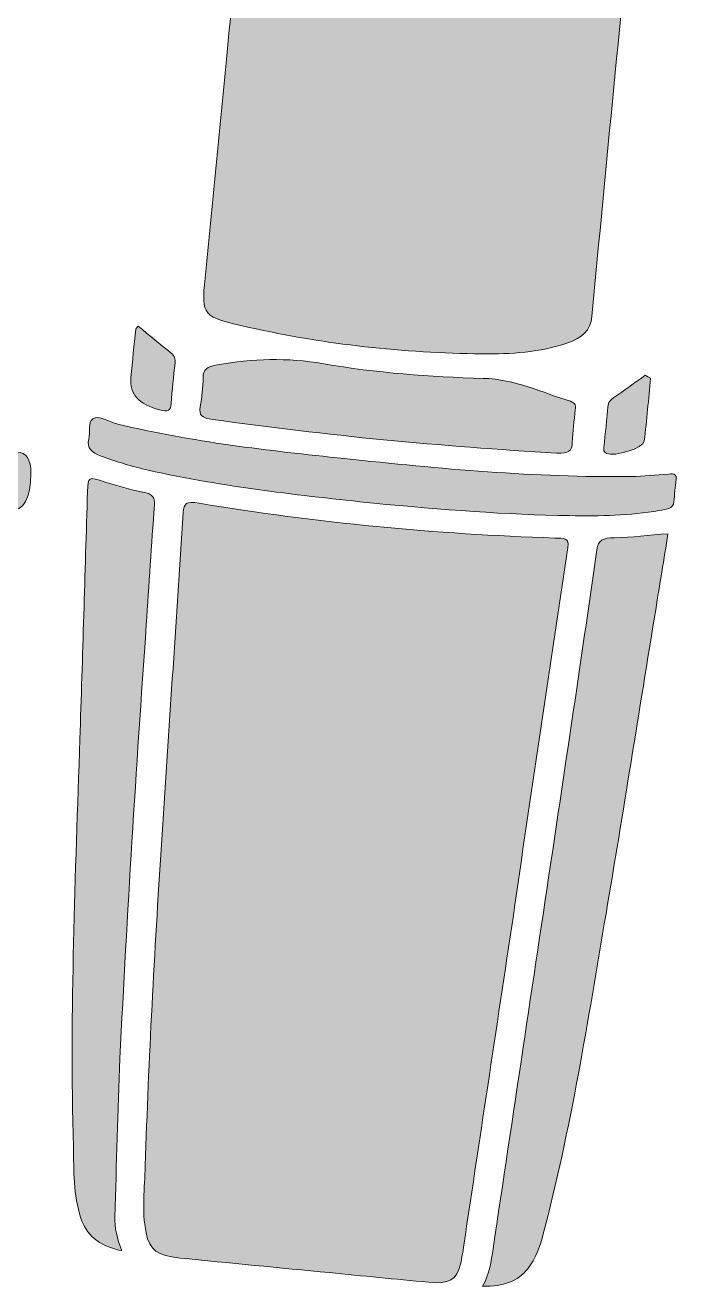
# Model space of a CAD drawing. Header units: inches. Extents: x 209 to 871, y -987 to -93.
# Drawn here: x 717.9 to 839.7, y -987.3 to -751.4 of the extents above; entities that cross this region are included whole.
import ezdxf

# ---------------------------------------------------------------- set-up
doc = ezdxf.new("R2010")
doc.units = ezdxf.units.IN
doc.header["$MEASUREMENT"] = 0
doc.layers.add('Layer 1', color=7, linetype='Continuous')

# ---------------------------------------------------------------- blocks, each defined once
blk = doc.blocks.new('block 3')
at = {"layer": 'Layer 1', "true_color": 0x030405}
h = blk.add_hatch(color=178, dxfattribs=at)
h.dxf.hatch_style = 2
edge = h.paths.add_edge_path()
edge.add_spline(control_points=[(755.49, -757.8), (756.94, -742.91), (758.44, -728.04), (759.78, -713.14), (759.96, -711.2), (760.7, -710.88), (763.04, -711.27), (785.06, -714.94), (807.24, -717.07), (829.55, -717.75), (831.9, -717.83), (832.34, -718.39), (832.17, -720.13), (829.31, -748.7), (826.5, -777.27), (823.84, -805.86), (823.59, -808.53), (821.94, -809.89), (819.16, -810.83), (814.15, -812.53), (808.73, -812.92), (803.28, -812.85), (788.59, -812.68), (774.04, -811.09), (759.74, -807.89), (750.82, -805.89), (750.82, -805.72), (751.51, -798.66), (752.84, -785.04), (754.16, -771.42), (755.49, -757.8)], knot_values=[0, 0, 0, 0, 1, 1, 1, 2, 2, 2, 3, 3, 3, 4, 4, 4, 5, 5, 5, 6, 6, 6, 7, 7, 7, 8, 8, 8, 9, 9, 9, 10, 10, 10, 10], degree=3, periodic=1)
h = blk.add_hatch(color=178, dxfattribs=at)
h.dxf.hatch_style = 2
edge = h.paths.add_edge_path()
edge.add_spline(control_points=[(739.01, -807.67), (741.14, -809.41), (743.09, -811.05), (745.11, -812.64), (745.85, -813.22), (745.98, -813.83), (745.89, -814.58), (745.61, -817.09), (745.33, -819.62), (745.17, -822.15), (745.1, -823.37), (744.57, -823.76), (743, -823.34), (739.07, -822.28), (737.33, -820.34), (737.63, -817.25), (737.93, -814.23), (738.24, -811.22), (738.55, -808.21), (738.56, -808.1), (738.72, -808), (739.01, -807.67)], knot_values=[0, 0, 0, 0, 1, 1, 1, 2, 2, 2, 3, 3, 3, 4, 4, 4, 5, 5, 5, 6, 6, 6, 7, 7, 7, 7], degree=3, periodic=1)
h = blk.add_hatch(color=178, dxfattribs=at)
h.dxf.hatch_style = 2
edge = h.paths.add_edge_path()
edge.add_spline(control_points=[(784.89, -828.95), (774.22, -827.8), (763.55, -826.63), (752.93, -825.11), (750.93, -824.83), (750.3, -824.29), (750.6, -822.75), (750.95, -820.96), (751.11, -819.12), (751.13, -817.29), (751.14, -815.77), (751.86, -815.21), (753.8, -814.88), (760.37, -813.75), (766.85, -813.5), (773.66, -814.69), (783.51, -816.4), (793.53, -817.15), (803.51, -817.42), (809.55, -817.59), (814.47, -820.09), (819.83, -821.72), (820.88, -822.04), (820.79, -822.66), (820.73, -823.3), (820.53, -825.34), (820.2, -827.37), (820.17, -829.41), (820.14, -831.04), (819.43, -831.52), (817.27, -831.4), (806.46, -830.79), (795.68, -829.91), (784.89, -828.95)], knot_values=[0, 0, 0, 0, 1, 1, 1, 2, 2, 2, 3, 3, 3, 4, 4, 4, 5, 5, 5, 6, 6, 6, 7, 7, 7, 8, 8, 8, 9, 9, 9, 10, 10, 10, 11, 11, 11, 11], degree=3, periodic=1)
h = blk.add_hatch(color=178, dxfattribs=at)
h.dxf.hatch_style = 2
edge = h.paths.add_edge_path()
edge.add_spline(control_points=[(834.8, -817.41), (834.42, -821.31), (834.1, -825.23), (833.62, -829.13), (833.46, -830.47), (828.13, -832.15), (826.59, -831.47), (825.94, -831.19), (826.06, -830.77), (826.09, -830.37), (826.33, -827.7), (826.61, -825.04), (826.86, -822.37), (826.92, -821.75), (827.41, -821.4), (827.95, -821.02), (829.93, -819.64), (831.87, -818.24), (833.82, -816.84), (834.15, -817.03), (834.47, -817.22), (834.8, -817.41)], knot_values=[0, 0, 0, 0, 1, 1, 1, 2, 2, 2, 3, 3, 3, 4, 4, 4, 5, 5, 5, 6, 6, 6, 7, 7, 7, 7], degree=3, periodic=1)
h = blk.add_hatch(color=178, dxfattribs=at)
h.dxf.hatch_style = 2
edge = h.paths.add_edge_path()
edge.add_spline(control_points=[(782.97, -840.77), (769.54, -839.32), (755.04, -837.8), (740.85, -834.58), (737.84, -833.9), (734.92, -833.03), (732.07, -831.98), (730.25, -831.3), (729.33, -830.44), (729.76, -828.81), (730.1, -827.52), (729.55, -825.63), (730.5, -824.99), (731.6, -824.24), (733.59, -825.6), (735.21, -825.99), (749.09, -829.34), (763.31, -830.93), (777.52, -832.43), (795.37, -834.31), (813.23, -836.02), (831.17, -835.77), (833.52, -835.74), (835.86, -835.53), (838.18, -835.32), (839.27, -835.22), (839.7, -835.43), (839.59, -836.32), (839.41, -837.72), (839.29, -839.12), (839.17, -840.53), (839.06, -841.87), (837.6, -841.92), (836.45, -842.13), (830.99, -843.15), (825.36, -843.17), (819.72, -843.1), (807.8, -842.94), (795.91, -841.97), (782.97, -840.77)], knot_values=[0, 0, 0, 0, 1, 1, 1, 2, 2, 2, 3, 3, 3, 4, 4, 4, 5, 5, 5, 6, 6, 6, 7, 7, 7, 8, 8, 8, 9, 9, 9, 10, 10, 10, 11, 11, 11, 12, 12, 12, 13, 13, 13, 13], degree=3, periodic=1)
h = blk.add_hatch(color=178, dxfattribs=at)
h.dxf.hatch_style = 2
edge = h.paths.add_edge_path()
edge.add_spline(control_points=[(735.95, -980.6), (731.42, -979.64), (729.24, -977.46), (728.27, -974.49), (726.84, -970.08), (726.99, -965.6), (726.87, -961.16), (726.18, -935.69), (727.25, -910.31), (728.09, -884.91), (728.61, -869.46), (729.05, -854.01), (729.52, -838.56), (729.61, -835.77), (729.58, -835.8), (732.84, -836.81), (735.16, -837.52), (737.49, -838.25), (739.88, -838.71), (741.75, -839.07), (742.14, -839.75), (742.04, -841.1), (741.47, -848.55), (741.04, -856.02), (740.51, -863.48), (738.61, -890.5), (736.9, -917.54), (735.59, -944.6), (735.12, -954.47), (734.94, -964.36), (734.65, -974.23), (734.59, -976.28), (734.99, -978.3), (735.95, -980.6)], knot_values=[0, 0, 0, 0, 1, 1, 1, 2, 2, 2, 3, 3, 3, 4, 4, 4, 5, 5, 5, 6, 6, 6, 7, 7, 7, 8, 8, 8, 9, 9, 9, 10, 10, 10, 11, 11, 11, 11], degree=3, periodic=1)
h = blk.add_hatch(color=178, dxfattribs=at)
h.dxf.hatch_style = 2
edge = h.paths.add_edge_path()
edge.add_spline(control_points=[(809.45, -915.89), (806.26, -937.11), (803.06, -958.33), (799.87, -979.56), (799.69, -980.74), (799.54, -981.94), (799.26, -983.11), (798.54, -986.06), (797.16, -986.84), (793.26, -986.47), (787.09, -985.9), (780.93, -985.28), (774.76, -984.68), (765.43, -983.77), (756.09, -982.87), (746.76, -981.94), (742.55, -981.52), (741.14, -980.48), (740.48, -977.23), (739.63, -973.04), (740.2, -968.89), (740.33, -964.73), (740.93, -944.68), (742.06, -924.67), (743.33, -904.67), (744.65, -883.96), (746.11, -863.26), (747.42, -842.55), (747.53, -840.8), (747.97, -840.38), (750.38, -840.78), (772.41, -844.43), (794.59, -846.56), (816.91, -847.29), (818.49, -847.35), (819.65, -847.21), (819.36, -849.06), (815.98, -871.33), (812.71, -893.61), (809.4, -915.88), (809.42, -915.89), (809.43, -915.89), (809.45, -915.89)], knot_values=[0, 0, 0, 0, 1, 1, 1, 2, 2, 2, 3, 3, 3, 4, 4, 4, 5, 5, 5, 6, 6, 6, 7, 7, 7, 8, 8, 8, 9, 9, 9, 10, 10, 10, 11, 11, 11, 12, 12, 12, 13, 13, 13, 14, 14, 14, 14], degree=3, periodic=1)
h = blk.add_hatch(color=178, dxfattribs=at)
h.dxf.hatch_style = 2
edge = h.paths.add_edge_path()
edge.add_spline(control_points=[(803.4, -987.23), (804.73, -984.83), (805, -982.52), (805.35, -980.22), (809.06, -955.36), (812.79, -930.51), (816.5, -905.66), (819.29, -886.95), (822.09, -868.24), (824.76, -849.51), (825.02, -847.71), (825.82, -847.25), (828.06, -847.23), (831.3, -847.2), (834.51, -846.77), (838.06, -846.48), (837.29, -851.27), (836.53, -855.98), (835.76, -860.7), (832.68, -879.65), (829.67, -898.62), (826.47, -917.56), (823.07, -937.68), (819.91, -957.84), (814.68, -977.67), (814.1, -979.87), (813.36, -982.03), (811.85, -983.94), (810.03, -986.25), (807.34, -987.32), (803.4, -987.23)], knot_values=[0, 0, 0, 0, 1, 1, 1, 2, 2, 2, 3, 3, 3, 4, 4, 4, 5, 5, 5, 6, 6, 6, 7, 7, 7, 8, 8, 8, 9, 9, 9, 10, 10, 10, 10], degree=3, periodic=1)
at = {"layer": 'Layer 1', "lineweight": 0}
for points, knots in [([(755.49, -757.8), (756.94, -742.91), (758.44, -728.04), (759.78, -713.14), (759.96, -711.2), (760.7, -710.88), (763.04, -711.27), (785.06, -714.94), (807.24, -717.07), (829.55, -717.75), (831.9, -717.83), (832.34, -718.39), (832.17, -720.13), (829.31, -748.7), (826.5, -777.27), (823.84, -805.86), (823.59, -808.53), (821.94, -809.89), (819.16, -810.83), (814.15, -812.53), (808.73, -812.92), (803.28, -812.85), (788.59, -812.68), (774.04, -811.09), (759.74, -807.89), (750.82, -805.89), (750.82, -805.72), (751.51, -798.66), (752.84, -785.04), (754.16, -771.42), (755.49, -757.8)], [0, 0, 0, 0, 1, 1, 1, 2, 2, 2, 3, 3, 3, 4, 4, 4, 5, 5, 5, 6, 6, 6, 7, 7, 7, 8, 8, 8, 9, 9, 9, 10, 10, 10, 10]), ([(739.01, -807.67), (741.14, -809.41), (743.09, -811.05), (745.11, -812.64), (745.85, -813.22), (745.98, -813.83), (745.89, -814.58), (745.61, -817.09), (745.33, -819.62), (745.17, -822.15), (745.1, -823.37), (744.57, -823.76), (743, -823.34), (739.07, -822.28), (737.33, -820.34), (737.63, -817.25), (737.93, -814.23), (738.24, -811.22), (738.55, -808.21), (738.56, -808.1), (738.72, -808), (739.01, -807.67)], [0, 0, 0, 0, 1, 1, 1, 2, 2, 2, 3, 3, 3, 4, 4, 4, 5, 5, 5, 6, 6, 6, 7, 7, 7, 7]), ([(784.89, -828.95), (774.22, -827.8), (763.55, -826.63), (752.93, -825.11), (750.93, -824.83), (750.3, -824.29), (750.6, -822.75), (750.95, -820.96), (751.11, -819.12), (751.13, -817.29), (751.14, -815.77), (751.86, -815.21), (753.8, -814.88), (760.37, -813.75), (766.85, -813.5), (773.66, -814.69), (783.51, -816.4), (793.53, -817.15), (803.51, -817.42), (809.55, -817.59), (814.47, -820.09), (819.83, -821.72), (820.88, -822.04), (820.79, -822.66), (820.73, -823.3), (820.53, -825.34), (820.2, -827.37), (820.17, -829.41), (820.14, -831.04), (819.43, -831.52), (817.27, -831.4), (806.46, -830.79), (795.68, -829.91), (784.89, -828.95)], [0, 0, 0, 0, 1, 1, 1, 2, 2, 2, 3, 3, 3, 4, 4, 4, 5, 5, 5, 6, 6, 6, 7, 7, 7, 8, 8, 8, 9, 9, 9, 10, 10, 10, 11, 11, 11, 11]), ([(834.8, -817.41), (834.42, -821.31), (834.1, -825.23), (833.62, -829.13), (833.46, -830.47), (828.13, -832.15), (826.59, -831.47), (825.94, -831.19), (826.06, -830.77), (826.09, -830.37), (826.33, -827.7), (826.61, -825.04), (826.86, -822.37), (826.92, -821.75), (827.41, -821.4), (827.95, -821.02), (829.93, -819.64), (831.87, -818.24), (833.82, -816.84), (834.15, -817.03), (834.47, -817.22), (834.8, -817.41)], [0, 0, 0, 0, 1, 1, 1, 2, 2, 2, 3, 3, 3, 4, 4, 4, 5, 5, 5, 6, 6, 6, 7, 7, 7, 7]), ([(782.97, -840.77), (769.54, -839.32), (755.04, -837.8), (740.85, -834.58), (737.84, -833.9), (734.92, -833.03), (732.07, -831.98), (730.25, -831.3), (729.33, -830.44), (729.76, -828.81), (730.1, -827.52), (729.55, -825.63), (730.5, -824.99), (731.6, -824.24), (733.59, -825.6), (735.21, -825.99), (749.09, -829.34), (763.31, -830.93), (777.52, -832.43), (795.37, -834.31), (813.23, -836.02), (831.17, -835.77), (833.52, -835.74), (835.86, -835.53), (838.18, -835.32), (839.27, -835.22), (839.7, -835.43), (839.59, -836.32), (839.41, -837.72), (839.29, -839.12), (839.17, -840.53), (839.06, -841.87), (837.6, -841.92), (836.45, -842.13), (830.99, -843.15), (825.36, -843.17), (819.72, -843.1), (807.8, -842.94), (795.91, -841.97), (782.97, -840.77)], [0, 0, 0, 0, 1, 1, 1, 2, 2, 2, 3, 3, 3, 4, 4, 4, 5, 5, 5, 6, 6, 6, 7, 7, 7, 8, 8, 8, 9, 9, 9, 10, 10, 10, 11, 11, 11, 12, 12, 12, 13, 13, 13, 13]), ([(735.95, -980.6), (731.42, -979.64), (729.24, -977.46), (728.27, -974.49), (726.84, -970.08), (726.99, -965.6), (726.87, -961.16), (726.18, -935.69), (727.25, -910.31), (728.09, -884.91), (728.61, -869.46), (729.05, -854.01), (729.52, -838.56), (729.61, -835.77), (729.58, -835.8), (732.84, -836.81), (735.16, -837.52), (737.49, -838.25), (739.88, -838.71), (741.75, -839.07), (742.14, -839.75), (742.04, -841.1), (741.47, -848.55), (741.04, -856.02), (740.51, -863.48), (738.61, -890.5), (736.9, -917.54), (735.59, -944.6), (735.12, -954.47), (734.94, -964.36), (734.65, -974.23), (734.59, -976.28), (734.99, -978.3), (735.95, -980.6)], [0, 0, 0, 0, 1, 1, 1, 2, 2, 2, 3, 3, 3, 4, 4, 4, 5, 5, 5, 6, 6, 6, 7, 7, 7, 8, 8, 8, 9, 9, 9, 10, 10, 10, 11, 11, 11, 11]), ([(809.45, -915.89), (806.26, -937.11), (803.06, -958.33), (799.87, -979.56), (799.69, -980.74), (799.54, -981.94), (799.26, -983.11), (798.54, -986.06), (797.16, -986.84), (793.26, -986.47), (787.09, -985.9), (780.93, -985.28), (774.76, -984.68), (765.43, -983.77), (756.09, -982.87), (746.76, -981.94), (742.55, -981.52), (741.14, -980.48), (740.48, -977.23), (739.63, -973.04), (740.2, -968.89), (740.33, -964.73), (740.93, -944.68), (742.06, -924.67), (743.33, -904.67), (744.65, -883.96), (746.11, -863.26), (747.42, -842.55), (747.53, -840.8), (747.97, -840.38), (750.38, -840.78), (772.41, -844.43), (794.59, -846.56), (816.91, -847.29), (818.49, -847.35), (819.65, -847.21), (819.36, -849.06), (815.98, -871.33), (812.71, -893.61), (809.4, -915.88), (809.42, -915.89), (809.43, -915.89), (809.45, -915.89)], [0, 0, 0, 0, 1, 1, 1, 2, 2, 2, 3, 3, 3, 4, 4, 4, 5, 5, 5, 6, 6, 6, 7, 7, 7, 8, 8, 8, 9, 9, 9, 10, 10, 10, 11, 11, 11, 12, 12, 12, 13, 13, 13, 14, 14, 14, 14]), ([(803.4, -987.23), (804.73, -984.83), (805, -982.52), (805.35, -980.22), (809.06, -955.36), (812.79, -930.51), (816.5, -905.66), (819.29, -886.95), (822.09, -868.24), (824.76, -849.51), (825.02, -847.71), (825.82, -847.25), (828.06, -847.23), (831.3, -847.2), (834.51, -846.77), (838.06, -846.48), (837.29, -851.27), (836.53, -855.98), (835.76, -860.7), (832.68, -879.65), (829.67, -898.62), (826.47, -917.56), (823.07, -937.68), (819.91, -957.84), (814.68, -977.67), (814.1, -979.87), (813.36, -982.03), (811.85, -983.94), (810.03, -986.25), (807.34, -987.32), (803.4, -987.23)], [0, 0, 0, 0, 1, 1, 1, 2, 2, 2, 3, 3, 3, 4, 4, 4, 5, 5, 5, 6, 6, 6, 7, 7, 7, 8, 8, 8, 9, 9, 9, 10, 10, 10, 10])]:
    blk.add_open_spline(points, degree=3, knots=knots, dxfattribs=at)
blk = doc.blocks.new('block 7')
at = {"layer": 'Layer 1', "true_color": 0xbe1e2f}
h = blk.add_hatch(color=242, dxfattribs=at)
h.dxf.hatch_style = 2
edge = h.paths.add_edge_path()
edge.add_spline(control_points=[(830.23, -587.6), (825.4, -585.26), (820.35, -583.94), (815.08, -583.65), (806.59, -583.07), (797.96, -582.77), (789.18, -582.77), (764.89, -582.77), (740.45, -584.97), (715.87, -589.36), (718.21, -581.75), (722.31, -571.95), (728.16, -559.95), (731.09, -552.92), (733.8, -546.49), (736.29, -540.63), (738.77, -534.78), (740.02, -530.68), (740.02, -528.34), (740.02, -526.29), (738.77, -525.12), (736.29, -524.83), (733.8, -524.54), (730.94, -524.39), (727.72, -524.39), (715.72, -524.39), (704.75, -539.17), (694.8, -568.72), (690.99, -579.55), (688.5, -588.04), (687.34, -594.19), (680.31, -595.36), (673.29, -595.94), (666.27, -595.94), (654.57, -595.94), (643, -594.19), (631.59, -590.67), (631.3, -590.67), (631.08, -590.61), (630.93, -590.45), (630.78, -590.31), (630.57, -590.17), (630.27, -590.02), (629.98, -589.87), (629.54, -589.8), (628.95, -589.8), (628.08, -589.8), (627.13, -590.24), (626.1, -591.11), (625.08, -591.99), (624.27, -592.94), (623.69, -593.97), (623.1, -595), (622.81, -595.94), (622.81, -596.82), (622.81, -602.09), (626.32, -605.38), (633.34, -606.7), (640.37, -608.01), (647.54, -608.67), (654.85, -608.67), (663.63, -608.67), (672.41, -608.23), (681.19, -607.36), (681.19, -607.36), (684.27, -606.92), (684.27, -606.92), (678.7, -625.35), (675.49, -644.67), (674.61, -664.86), (673.73, -685.06), (673.29, -699.25), (673.29, -707.44), (673.29, -730.86), (674.75, -753.39), (677.68, -775.05), (682.65, -811.05), (692.31, -832.7), (706.65, -840.02), (709.29, -841.48), (712.06, -842.21), (714.99, -842.21), (717.63, -842.21), (718.94, -839.87), (718.94, -835.19), (718.94, -832.56), (718.07, -831.24), (716.31, -831.24), (716.31, -831.24), (713.24, -831.68), (713.24, -831.68), (711.19, -831.68), (710.01, -831.53), (709.73, -831.24), (702.7, -818.95), (698.68, -802.55), (697.65, -782.07), (696.63, -761.59), (696.12, -746.23), (696.12, -735.98), (696.12, -715.2), (697.14, -694.27), (699.19, -673.2), (701.82, -641.31), (705.62, -617.75), (710.6, -602.53), (736.94, -596.97), (759.04, -594.19), (776.89, -594.19), (801.47, -594.19), (815.23, -597.26), (818.16, -603.4), (820.5, -606.04), (823.27, -607.36), (826.5, -607.36), (832.93, -607.36), (836.59, -604.14), (837.47, -597.7), (837.47, -593.31), (835.06, -589.95), (830.23, -587.6)], knot_values=[0, 0, 0, 0, 1, 1, 1, 2, 2, 2, 3, 3, 3, 4, 4, 4, 5, 5, 5, 6, 6, 6, 7, 7, 7, 8, 8, 8, 9, 9, 9, 10, 10, 10, 11, 11, 11, 12, 12, 12, 13, 13, 13, 14, 14, 14, 15, 15, 15, 16, 16, 16, 17, 17, 17, 18, 18, 18, 19, 19, 19, 20, 20, 20, 21, 21, 21, 22, 22, 22, 23, 23, 23, 24, 24, 24, 25, 25, 25, 26, 26, 26, 27, 27, 27, 28, 28, 28, 29, 29, 29, 30, 30, 30, 31, 31, 31, 32, 32, 32, 33, 33, 33, 34, 34, 34, 35, 35, 35, 36, 36, 36, 37, 37, 37, 38, 38, 38, 39, 39, 39, 40, 40, 40, 40], degree=3, periodic=1)
at = {"layer": 'Layer 1', "lineweight": 0}
blk.add_open_spline([(830.23, -587.6), (825.4, -585.26), (820.35, -583.94), (815.08, -583.65), (806.59, -583.07), (797.96, -582.77), (789.18, -582.77), (764.89, -582.77), (740.45, -584.97), (715.87, -589.36), (718.21, -581.75), (722.31, -571.95), (728.16, -559.95), (731.09, -552.92), (733.8, -546.49), (736.29, -540.63), (738.77, -534.78), (740.02, -530.68), (740.02, -528.34), (740.02, -526.29), (738.77, -525.12), (736.29, -524.83), (733.8, -524.54), (730.94, -524.39), (727.72, -524.39), (715.72, -524.39), (704.75, -539.17), (694.8, -568.72), (690.99, -579.55), (688.5, -588.04), (687.34, -594.19), (680.31, -595.36), (673.29, -595.94), (666.27, -595.94), (654.57, -595.94), (643, -594.19), (631.59, -590.67), (631.3, -590.67), (631.08, -590.61), (630.93, -590.45), (630.78, -590.31), (630.57, -590.17), (630.27, -590.02), (629.98, -589.87), (629.54, -589.8), (628.95, -589.8), (628.08, -589.8), (627.13, -590.24), (626.1, -591.11), (625.08, -591.99), (624.27, -592.94), (623.69, -593.97), (623.1, -595), (622.81, -595.94), (622.81, -596.82), (622.81, -602.09), (626.32, -605.38), (633.34, -606.7), (640.37, -608.01), (647.54, -608.67), (654.85, -608.67), (663.63, -608.67), (672.41, -608.23), (681.19, -607.36), (681.19, -607.36), (684.27, -606.92), (684.27, -606.92), (678.7, -625.35), (675.49, -644.67), (674.61, -664.86), (673.73, -685.06), (673.29, -699.25), (673.29, -707.44), (673.29, -730.86), (674.75, -753.39), (677.68, -775.05), (682.65, -811.05), (692.31, -832.7), (706.65, -840.02), (709.29, -841.48), (712.06, -842.21), (714.99, -842.21), (717.63, -842.21), (718.94, -839.87), (718.94, -835.19), (718.94, -832.56), (718.07, -831.24), (716.31, -831.24), (716.31, -831.24), (713.24, -831.68), (713.24, -831.68), (711.19, -831.68), (710.01, -831.53), (709.73, -831.24), (702.7, -818.95), (698.68, -802.55), (697.65, -782.07), (696.63, -761.59), (696.12, -746.23), (696.12, -735.98), (696.12, -715.2), (697.14, -694.27), (699.19, -673.2), (701.82, -641.31), (705.62, -617.75), (710.6, -602.53), (736.94, -596.97), (759.04, -594.19), (776.89, -594.19), (801.47, -594.19), (815.23, -597.26), (818.16, -603.4), (820.5, -606.04), (823.27, -607.36), (826.5, -607.36), (832.93, -607.36), (836.59, -604.14), (837.47, -597.7), (837.47, -593.31), (835.06, -589.95), (830.23, -587.6)], degree=3, knots=[0, 0, 0, 0, 1, 1, 1, 2, 2, 2, 3, 3, 3, 4, 4, 4, 5, 5, 5, 6, 6, 6, 7, 7, 7, 8, 8, 8, 9, 9, 9, 10, 10, 10, 11, 11, 11, 12, 12, 12, 13, 13, 13, 14, 14, 14, 15, 15, 15, 16, 16, 16, 17, 17, 17, 18, 18, 18, 19, 19, 19, 20, 20, 20, 21, 21, 21, 22, 22, 22, 23, 23, 23, 24, 24, 24, 25, 25, 25, 26, 26, 26, 27, 27, 27, 28, 28, 28, 29, 29, 29, 30, 30, 30, 31, 31, 31, 32, 32, 32, 33, 33, 33, 34, 34, 34, 35, 35, 35, 36, 36, 36, 37, 37, 37, 38, 38, 38, 39, 39, 39, 40, 40, 40, 40], dxfattribs=at)
blk = doc.blocks.new('block 2')
at = {"layer": 'Layer 1'}
for name in ['block 7', 'block 3']:
    blk.add_blockref(name, (0, 0), dxfattribs=at)

msp = doc.modelspace()

# ---------------------------------------------------------------- block references
at = {"layer": 'Layer 1'}
msp.add_blockref('block 2', (0, 0), dxfattribs=at)

doc.saveas('drawing.dxf')
